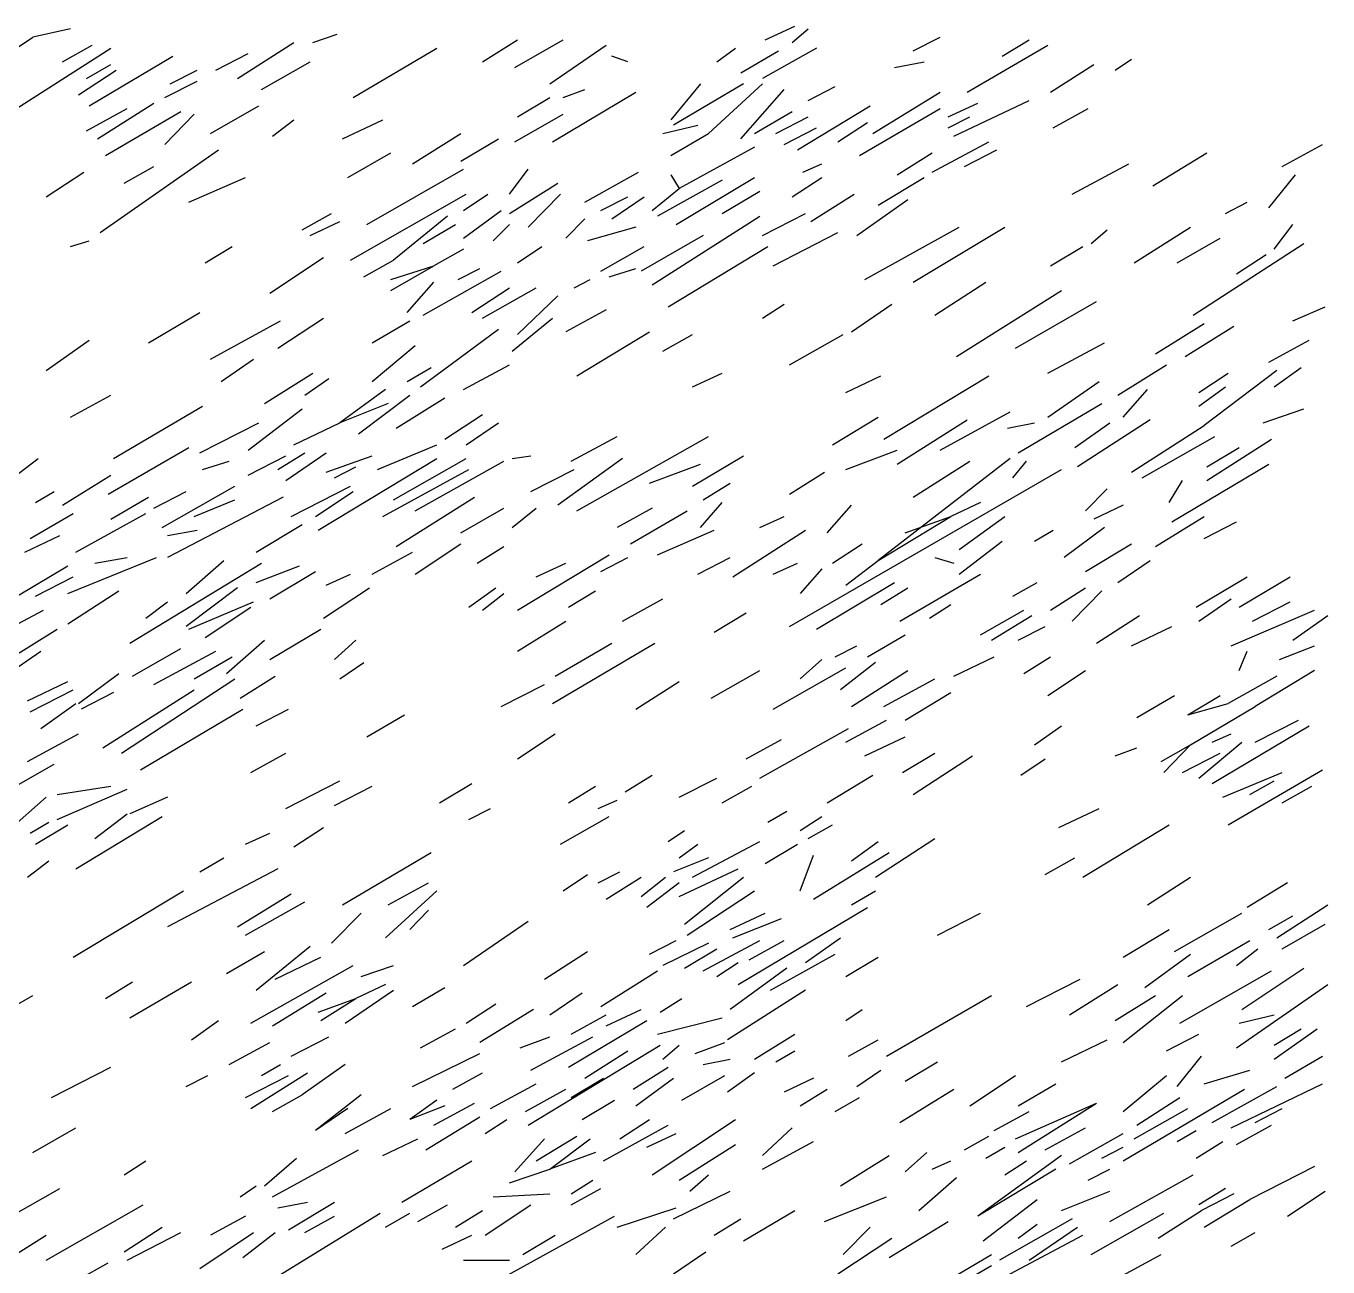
# Model space of a CAD drawing. Header units: inches. Extents: x 694000 to 694176, y 2178000 to 2178188.
# Drawn here: x 694087.9 to 694176.3, y 2178103.2 to 2178187.6 of the extents above; entities that cross this region are included whole.
import ezdxf

# ---------------------------------------------------------------- set-up
doc = ezdxf.new("R2010")
doc.units = ezdxf.units.IN
doc.header["$MEASUREMENT"] = 0

msp = doc.modelspace()

# ---------------------------------------------------------------- linework, layer by layer
for points in [[(694138.11, 2178186.646), (694140.122, 2178187.582)], [(694086.707, 2178185.71), (694088.354, 2178186.833)], [(694090.915, 2178187.395), (694088.354, 2178186.833)], [(694107.378, 2178186.459), (694109.024, 2178187.02)], [(694139.939, 2178186.459), (694141.037, 2178187.395)], [(694148.171, 2178185.897), (694150, 2178186.833)], [(694087.256, 2178181.966), (694093.659, 2178186.084)], [(694090.366, 2178185.148), (694092.378, 2178186.272)], [(694102.256, 2178184.025), (694106.098, 2178186.459)], [(694110.122, 2178182.715), (694115.793, 2178186.084)], [(694118.903, 2178185.148), (694121.281, 2178186.646)], [(694121.098, 2178184.774), (694124.39, 2178186.646)], [(694123.476, 2178183.651), (694127.317, 2178186.272)], [(694134.817, 2178185.148), (694136.098, 2178186.084)], [(694136.464, 2178184.399), (694139.024, 2178185.897)], [(694141.585, 2178186.084), (694137.927, 2178184.025)], [(694151.829, 2178183.089), (694157.317, 2178186.272)], [(694154.207, 2178185.523), (694156.037, 2178186.646)], [(694092.012, 2178184.025), (694093.659, 2178184.961)], [(694092.195, 2178182.153), (694097.866, 2178185.523)], [(694100.793, 2178184.587), (694102.988, 2178185.71)], [(694103.903, 2178183.276), (694107.195, 2178185.148)], [(694128.781, 2178185.148), (694127.683, 2178185.523)], [(694146.89, 2178184.774), (694148.903, 2178185.148)], [(694157.5, 2178183.089), (694160.427, 2178184.961)], [(694161.89, 2178184.587), (694162.988, 2178185.336)], [(694091.464, 2178182.902), (694094.024, 2178184.587)], [(694097.683, 2178183.651), (694099.512, 2178184.587)], [(694097.317, 2178182.715), (694099.512, 2178183.838)], [(694124.39, 2178182.715), (694125.854, 2178183.276)], [(694133.72, 2178183.651), (694131.707, 2178181.217)], [(694136.646, 2178183.651), (694131.89, 2178180.843)], [(694134.268, 2178180.281), (694137.927, 2178183.651)], [(694136.464, 2178179.906), (694139.39, 2178183.276)], [(694141.037, 2178182.527), (694142.866, 2178183.463)], [(694092.744, 2178179.906), (694096.585, 2178182.34)], [(694121.281, 2178181.404), (694123.476, 2178182.715)], [(694123.659, 2178179.719), (694129.329, 2178183.089)], [(694145.427, 2178180.281), (694150, 2178183.089)], [(694150.549, 2178181.404), (694152.561, 2178182.34)], [(694150.915, 2178180.094), (694156.037, 2178182.527)], [(694092.012, 2178180.468), (694094.756, 2178181.966)], [(694093.293, 2178178.783), (694098.415, 2178181.779)], [(694099.329, 2178181.591), (694097.317, 2178179.532)], [(694100.427, 2178180.281), (694103.72, 2178182.153)], [(694121.098, 2178179.719), (694124.39, 2178181.591)], [(694137.378, 2178180.281), (694139.939, 2178181.779)], [(694138.842, 2178180.281), (694141.037, 2178181.404)], [(694140.305, 2178179.158), (694145.244, 2178182.153)], [(694144.512, 2178178.783), (694150, 2178181.966)], [(694150.549, 2178180.655), (694152.012, 2178181.404)], [(694157.683, 2178180.655), (694160.061, 2178181.966)], [(694104.634, 2178180.094), (694106.098, 2178181.217)], [(694109.39, 2178179.906), (694112.134, 2178181.217)], [(694131.159, 2178180.281), (694133.537, 2178180.843)], [(694139.39, 2178179.532), (694141.585, 2178180.655)], [(694143.049, 2178179.719), (694145.061, 2178181.03)], [(694114.146, 2178178.222), (694117.439, 2178180.281)], [(694117.439, 2178178.409), (694120, 2178179.906)], [(694131.707, 2178178.783), (694134.268, 2178180.281)], [(694149.451, 2178177.66), (694153.293, 2178179.719)], [(694092.927, 2178173.541), (694100.976, 2178179.158)], [(694109.756, 2178177.286), (694112.683, 2178178.97)], [(694137.378, 2178179.345), (694132.256, 2178176.537)], [(694147.073, 2178177.473), (694149.451, 2178178.97)], [(694151.646, 2178178.034), (694153.842, 2178179.158)], [(694164.451, 2178176.724), (694168.11, 2178178.97)], [(694173.232, 2178178.034), (694175.976, 2178179.532)], [(694094.573, 2178176.911), (694096.585, 2178178.034)], [(694111.037, 2178174.103), (694117.622, 2178177.847)], [(694120.732, 2178176.162), (694122.012, 2178177.847)], [(694140.671, 2178177.66), (694141.951, 2178178.222)], [(694158.964, 2178176.162), (694162.805, 2178178.222)], [(694089.268, 2178175.975), (694091.829, 2178177.66)], [(694098.964, 2178175.601), (694102.805, 2178177.286)], [(694125.854, 2178175.601), (694129.512, 2178177.66)], [(694135.183, 2178177.098), (694130.793, 2178174.665)], [(694131.707, 2178177.473), (694132.256, 2178176.537)], [(694132.073, 2178174.103), (694137.378, 2178177.286)], [(694139.939, 2178175.975), (694141.951, 2178177.286)], [(694145.793, 2178175.414), (694148.903, 2178177.286)], [(694172.317, 2178175.226), (694174.146, 2178177.473)], [(694109.939, 2178171.669), (694117.805, 2178176.162)], [(694117.622, 2178175.039), (694119.268, 2178176.162)], [(694120.732, 2178174.852), (694124.024, 2178176.911)], [(694122.012, 2178173.916), (694124.207, 2178176.162)], [(694130.427, 2178175.039), (694132.256, 2178176.537)], [(694135.183, 2178174.852), (694137.744, 2178176.35)], [(694141.22, 2178174.29), (694144.146, 2178176.162)], [(694126.951, 2178175.039), (694128.781, 2178175.975)], [(694127.683, 2178174.477), (694129.878, 2178175.975)], [(694144.329, 2178173.354), (694147.805, 2178175.788)], [(694169.39, 2178174.852), (694170.854, 2178175.601)], [(694106.646, 2178173.729), (694108.659, 2178174.852)], [(694107.195, 2178173.354), (694109.207, 2178174.29)], [(694116.524, 2178174.665), (694112.866, 2178171.669)], [(694117.622, 2178173.167), (694120.183, 2178175.039)], [(694125.854, 2178174.477), (694124.573, 2178173.167)], [(694130.427, 2178169.984), (694137.744, 2178174.665)], [(694137.927, 2178173.354), (694140.854, 2178174.852)], [(694114.878, 2178172.793), (694117.073, 2178174.103)], [(694120.732, 2178174.103), (694119.634, 2178172.98)], [(694129.329, 2178173.916), (694126.037, 2178172.98)], [(694138.659, 2178171.295), (694143.049, 2178173.541)], [(694144.878, 2178170.359), (694151.281, 2178173.916)], [(694148.171, 2178170.172), (694154.39, 2178173.916)], [(694160.244, 2178172.793), (694161.342, 2178173.729)], [(694163.171, 2178171.482), (694167.012, 2178173.916)], [(694172.683, 2178172.418), (694173.964, 2178174.103)], [(694090.915, 2178172.605), (694092.195, 2178172.98)], [(694100.061, 2178171.482), (694101.89, 2178172.605)], [(694121.281, 2178171.482), (694122.927, 2178172.605)], [(694126.951, 2178170.921), (694129.878, 2178172.605)], [(694133.903, 2178173.354), (694129.695, 2178170.921)], [(694131.524, 2178168.487), (694138.293, 2178172.605)], [(694157.5, 2178171.295), (694159.695, 2178172.605)], [(694166.098, 2178171.482), (694169.024, 2178173.167)], [(694167.195, 2178167.925), (694174.695, 2178172.793)], [(694104.451, 2178169.423), (694108.11, 2178171.857)], [(694110.854, 2178170.546), (694112.866, 2178171.669)], [(694117.622, 2178172.418), (694115.61, 2178171.295)], [(694170.122, 2178170.733), (694172.134, 2178172.044)], [(694112.683, 2178169.61), (694115.61, 2178171.295)], [(694112.683, 2178170.359), (694115.61, 2178171.295)], [(694114.878, 2178167.925), (694120.183, 2178170.921)], [(694117.256, 2178170.359), (694118.72, 2178171.108)], [(694127.5, 2178170.546), (694129.329, 2178171.108)], [(694113.781, 2178168.112), (694115.61, 2178170.172)], [(694125.122, 2178169.797), (694126.22, 2178170.359)], [(694149.634, 2178167.925), (694153.11, 2178170.172)], [(694118.171, 2178168.112), (694120.732, 2178169.797)], [(694118.903, 2178167.738), (694122.561, 2178169.797)], [(694121.281, 2178166.615), (694124.024, 2178169.236)], [(694151.098, 2178165.117), (694158.232, 2178169.61)], [(694096.22, 2178166.053), (694099.695, 2178168.112)], [(694127.317, 2178168.3), (694124.573, 2178166.802)], [(694137.927, 2178167.738), (694139.39, 2178168.674)], [(694143.964, 2178166.802), (694146.707, 2178168.674)], [(694155.122, 2178165.679), (694160.61, 2178168.861)], [(694173.964, 2178167.551), (694176.159, 2178168.487)], [(694100.427, 2178164.93), (694105.183, 2178167.551)], [(694105, 2178165.679), (694108.11, 2178167.738)], [(694111.403, 2178166.053), (694113.964, 2178167.551)], [(694120.915, 2178165.492), (694123.659, 2178167.738)], [(694164.634, 2178165.304), (694167.927, 2178167.364)], [(694114.695, 2178163.058), (694120, 2178166.989)], [(694125.305, 2178163.807), (694130.244, 2178166.802)], [(694131.159, 2178165.492), (694133.171, 2178166.615)], [(694139.756, 2178164.555), (694143.415, 2178166.615)], [(694166.646, 2178165.117), (694169.939, 2178167.176)], [(694089.268, 2178164.181), (694092.195, 2178166.24)], [(694111.403, 2178163.432), (694114.329, 2178165.866)], [(694157.317, 2178163.994), (694161.159, 2178166.053)], [(694172.317, 2178164.743), (694175.061, 2178166.24)], [(694101.159, 2178163.432), (694103.354, 2178164.93)], [(694117.622, 2178162.871), (694120.732, 2178164.555)], [(694162.073, 2178162.496), (694165.366, 2178164.555)], [(694104.085, 2178161.935), (694107.378, 2178163.994)], [(694113.781, 2178163.432), (694115.427, 2178164.368)], [(694133.171, 2178163.058), (694135.183, 2178163.994)], [(694143.598, 2178162.683), (694145.976, 2178163.807)], [(694146.159, 2178159.501), (694153.293, 2178163.807)], [(694167.561, 2178162.683), (694169.573, 2178163.994)], [(694172.866, 2178164.181), (694167.927, 2178160.437)], [(694172.683, 2178163.058), (694174.512, 2178164.368)], [(694106.829, 2178162.496), (694108.476, 2178163.619)], [(694112.317, 2178162.871), (694109.207, 2178160.624)], [(694157.317, 2178160.999), (694160.793, 2178163.432)], [(694162.439, 2178160.999), (694164.085, 2178162.871)], [(694167.561, 2178161.747), (694169.39, 2178163.058)], [(694090.915, 2178160.999), (694093.659, 2178162.496)], [(694112.5, 2178161.935), (694109.207, 2178160.624)], [(694110.488, 2178159.875), (694113.964, 2178162.496)], [(694113.049, 2178160.25), (694116.342, 2178162.309)], [(694155.305, 2178158.565), (694160.976, 2178161.935)], [(694093.842, 2178158.19), (694099.878, 2178161.747)], [(694102.988, 2178158.752), (694106.646, 2178161.56)], [(694116.342, 2178159.501), (694118.903, 2178161.186)], [(694150, 2178158.752), (694154.756, 2178161.373)], [(694171.951, 2178160.624), (694174.695, 2178161.56)], [(694099.695, 2178158.565), (694103.72, 2178160.624)], [(694106.098, 2178159.126), (694109.207, 2178160.624)], [(694117.805, 2178159.126), (694120, 2178160.624)], [(694142.683, 2178159.126), (694145.793, 2178160.999)], [(694147.073, 2178157.816), (694151.829, 2178160.811)], [(694154.573, 2178160.25), (694156.403, 2178160.624)], [(694159.146, 2178158.939), (694161.524, 2178160.624)], [(694164.268, 2178160.811), (694159.329, 2178157.629)], [(694162.988, 2178157.254), (694167.927, 2178160.437)], [(694124.939, 2178158.003), (694128.049, 2178159.688)], [(694125.305, 2178154.633), (694134.268, 2178159.688)], [(694163.72, 2178156.88), (694168.659, 2178159.688)], [(694168.11, 2178156.693), (694172.5, 2178159.501)], [(694093.476, 2178155.757), (694098.964, 2178158.939)], [(694102.988, 2178157.067), (694105.549, 2178158.378)], [(694105, 2178157.442), (694106.829, 2178158.565)], [(694105.549, 2178156.693), (694108.293, 2178158.565)], [(694108.293, 2178157.254), (694111.403, 2178158.378)], [(694111.768, 2178157.442), (694115.793, 2178159.126)], [(694120.915, 2178158.19), (694122.195, 2178158.378)], [(694133.171, 2178156.318), (694136.646, 2178158.378)], [(694143.598, 2178157.442), (694147.073, 2178158.752)], [(694168.11, 2178157.629), (694170.305, 2178158.939)], [(694086.524, 2178156.506), (694088.72, 2178158.19)], [(694099.878, 2178157.442), (694101.707, 2178158.003)], [(694107.744, 2178153.323), (694115.793, 2178158.19)], [(694108.842, 2178156.88), (694110.305, 2178157.629)], [(694112.866, 2178155.382), (694117.805, 2178158.19)], [(694114.329, 2178154.633), (694120.366, 2178158.003)], [(694128.415, 2178158.19), (694124.024, 2178155.008)], [(694130.244, 2178156.506), (694133.72, 2178157.816)], [(694154.756, 2178158.19), (694145.793, 2178151.264)], [(694148.171, 2178155.57), (694152.012, 2178158.003)], [(694154.939, 2178156.88), (694155.854, 2178158.003)], [(694165.732, 2178153.885), (694172.317, 2178157.816)], [(694090.366, 2178155.008), (694093.659, 2178157.067)], [(694112.134, 2178154.259), (694117.988, 2178157.442)], [(694122.195, 2178155.944), (694125.122, 2178157.442)], [(694139.756, 2178146.771), (694158.232, 2178157.442)], [(694139.756, 2178155.757), (694142.134, 2178157.254)], [(694165.549, 2178155.195), (694166.464, 2178156.693)], [(694088.537, 2178155.195), (694089.817, 2178155.944)], [(694096.585, 2178154.821), (694098.781, 2178155.944)], [(694097.134, 2178153.51), (694102.073, 2178156.318)], [(694105.915, 2178154.259), (694109.939, 2178156.318)], [(694107.561, 2178154.259), (694110.122, 2178155.944)], [(694133.903, 2178155.382), (694135.732, 2178156.506)], [(694161.342, 2178156.131), (694159.878, 2178154.633)], [(694093.659, 2178154.072), (694096.22, 2178155.57)], [(694105.366, 2178155.57), (694097.5, 2178151.451)], [(694099.329, 2178154.259), (694102.073, 2178155.382)], [(694113.049, 2178152.2), (694118.354, 2178155.57)], [(694133.72, 2178153.51), (694135.183, 2178155.195)], [(694142.317, 2178153.136), (694143.964, 2178155.008)], [(694152.744, 2178155.195), (694150.732, 2178154.259)], [(694162.439, 2178155.008), (694160.427, 2178154.072)], [(694088.171, 2178152.761), (694091.098, 2178154.446)], [(694091.281, 2178151.825), (694096.037, 2178154.446)], [(694117.439, 2178153.136), (694120.366, 2178154.821)], [(694120.915, 2178153.51), (694122.561, 2178154.821)], [(694130.427, 2178154.821), (694128.049, 2178153.51)], [(694128.964, 2178152.387), (694132.805, 2178154.633)], [(694137.744, 2178153.51), (694139.39, 2178154.259)], [(694145.793, 2178151.264), (694150.732, 2178154.259)], [(694147.622, 2178153.136), (694150.732, 2178154.259)], [(694151.281, 2178152.013), (694154.39, 2178154.259)], [(694164.634, 2178152.2), (694167.927, 2178154.259)], [(694097.5, 2178152.949), (694099.512, 2178153.323)], [(694103.537, 2178151.825), (694106.646, 2178153.697)], [(694130.793, 2178151.638), (694134.634, 2178153.323)], [(694135.915, 2178150.141), (694140.854, 2178153.323)], [(694156.403, 2178152.574), (694157.683, 2178153.323)], [(694161.159, 2178153.51), (694158.415, 2178151.451)], [(694167.927, 2178152.761), (694170.122, 2178153.885)], [(694087.805, 2178151.825), (694090.183, 2178152.949)], [(694114.329, 2178150.328), (694117.439, 2178152.387)], [(694118.537, 2178151.077), (694120.366, 2178152.2)], [(694142.683, 2178151.077), (694144.695, 2178152.387)], [(694151.281, 2178150.328), (694154.207, 2178152.574)], [(694159.878, 2178150.515), (694162.988, 2178152.387)], [(694090.732, 2178149.017), (694096.768, 2178151.451)], [(694092.561, 2178151.077), (694094.756, 2178151.451)], [(694111.403, 2178150.328), (694114.146, 2178151.825)], [(694121.281, 2178147.894), (694127.5, 2178151.638)], [(694126.951, 2178150.515), (694128.781, 2178151.451)], [(694133.537, 2178150.328), (694135.732, 2178151.451)], [(694149.634, 2178151.451), (694150.915, 2178151.077)], [(694085.061, 2178147.52), (694090.732, 2178150.889)], [(694094.939, 2178145.648), (694103.903, 2178151.077)], [(694098.781, 2178149.017), (694101.342, 2178151.264)], [(694103.537, 2178149.766), (694106.464, 2178150.889)], [(694104.451, 2178148.643), (694107.561, 2178150.515)], [(694122.561, 2178150.141), (694124.573, 2178151.077)], [(694138.659, 2178150.328), (694140.305, 2178151.077)], [(694141.951, 2178150.702), (694140.488, 2178149.017)], [(694143.598, 2178149.579), (694145.793, 2178151.264)], [(694162.073, 2178149.766), (694164.268, 2178151.264)], [(694088.537, 2178148.83), (694091.098, 2178150.141)], [(694108.293, 2178149.579), (694109.939, 2178150.328)], [(694141.585, 2178146.584), (694146.89, 2178149.766)], [(694147.256, 2178147.145), (694152.744, 2178150.328)], [(694154.939, 2178148.83), (694156.585, 2178149.766)], [(694167.378, 2178148.081), (694170.854, 2178150.141)], [(694170.305, 2178148.081), (694173.781, 2178150.141)], [(694090.732, 2178146.958), (694094.207, 2178149.204)], [(694102.256, 2178149.392), (694098.781, 2178146.771)], [(694108.11, 2178147.332), (694111.22, 2178149.392)], [(694117.988, 2178148.081), (694119.817, 2178149.392)], [(694118.903, 2178147.894), (694120.366, 2178149.017)], [(694124.756, 2178148.081), (694126.585, 2178149.204)], [(694128.415, 2178147.145), (694131.159, 2178148.643)], [(694145.976, 2178148.268), (694147.805, 2178149.392)], [(694157.5, 2178147.894), (694159.878, 2178149.392)], [(694158.964, 2178147.145), (694160.976, 2178149.204)], [(694167.561, 2178147.145), (694169.756, 2178148.643)], [(694085.244, 2178145.835), (694089.085, 2178147.894)], [(694096.037, 2178147.332), (694097.5, 2178148.456)], [(694098.964, 2178146.584), (694103.354, 2178148.456)], [(694100.061, 2178146.022), (694103.171, 2178148.081)], [(694149.268, 2178147.332), (694150.732, 2178148.268)], [(694152.744, 2178146.209), (694155.671, 2178147.894)], [(694169.756, 2178145.46), (694175.427, 2178147.894)], [(694171.22, 2178147.145), (694173.781, 2178148.456)], [(694121.281, 2178145.086), (694124.573, 2178147.145)], [(694134.634, 2178146.396), (694136.829, 2178147.707)], [(694153.476, 2178145.835), (694156.22, 2178147.52)], [(694160.61, 2178145.648), (694163.537, 2178147.52)], [(694173.964, 2178145.835), (694176.342, 2178147.52)], [(694086.707, 2178144.524), (694090, 2178146.584)], [(694104.451, 2178144.524), (694107.927, 2178146.584)], [(694145.061, 2178144.711), (694147.622, 2178146.209)], [(694155.305, 2178145.835), (694157.134, 2178146.771)], [(694162.988, 2178145.46), (694165.732, 2178146.771)], [(694095.122, 2178143.401), (694098.415, 2178145.273)], [(694101.524, 2178143.588), (694104.085, 2178145.835)], [(694108.842, 2178144.524), (694110.305, 2178145.835)], [(694123.659, 2178141.529), (694130.61, 2178145.648)], [(694123.842, 2178143.401), (694127.683, 2178145.648)], [(694142.866, 2178144.711), (694144.329, 2178145.46)], [(694173.049, 2178144.524), (694175.427, 2178145.46)], [(694086.707, 2178143.588), (694088.903, 2178145.086)], [(694096.585, 2178142.839), (694100.793, 2178145.086)], [(694099.329, 2178143.214), (694101.89, 2178144.711)], [(694109.207, 2178143.214), (694110.854, 2178144.337)], [(694140.488, 2178143.214), (694141.951, 2178144.524)], [(694145.61, 2178144.337), (694143.232, 2178142.465)], [(694150.915, 2178143.401), (694153.659, 2178144.711)], [(694155.671, 2178143.588), (694157.5, 2178144.711)], [(694170.305, 2178143.775), (694170.854, 2178145.086)], [(694091.464, 2178141.529), (694094.207, 2178143.588)], [(694102.439, 2178141.903), (694104.817, 2178143.401)], [(694134.451, 2178141.903), (694137.744, 2178143.775)], [(694138.659, 2178141.155), (694143.598, 2178143.963)], [(694143.964, 2178141.342), (694147.805, 2178143.775)], [(694157.317, 2178142.091), (694159.878, 2178143.775)], [(694172.866, 2178143.401), (694169.573, 2178141.529)], [(694175.427, 2178143.775), (694171.403, 2178141.342)], [(694087.988, 2178141.716), (694090.732, 2178143.027)], [(694088.171, 2178140.967), (694091.098, 2178142.465)], [(694093.11, 2178138.534), (694099.329, 2178142.465)], [(694094.39, 2178138.159), (694102.073, 2178143.214)], [(694120.183, 2178141.342), (694123.11, 2178142.839)], [(694129.329, 2178141.155), (694132.256, 2178143.027)], [(694146.159, 2178141.342), (694149.634, 2178143.214)], [(694093.842, 2178142.278), (694091.646, 2178141.155)], [(694147.622, 2178140.406), (694150.732, 2178142.278)], [(694163.354, 2178140.593), (694165.915, 2178142.091)], [(694166.829, 2178140.78), (694169.024, 2178142.091)], [(694088.903, 2178139.844), (694091.281, 2178141.529)], [(694095.671, 2178137.036), (694102.622, 2178141.155)], [(694103.537, 2178140.031), (694105.732, 2178141.155)], [(694111.037, 2178139.282), (694113.598, 2178140.78)], [(694166.829, 2178140.78), (694169.573, 2178141.529)], [(694167.012, 2178138.721), (694171.403, 2178141.342)], [(694137.744, 2178136.474), (694143.781, 2178139.844)], [(694143.598, 2178138.908), (694146.342, 2178140.406)], [(694156.403, 2178138.721), (694158.232, 2178140.031)], [(694168.476, 2178136.1), (694175.061, 2178140.031)], [(694171.403, 2178138.908), (694174.329, 2178140.406)], [(694087.988, 2178137.598), (694091.464, 2178139.47)], [(694121.281, 2178137.785), (694123.842, 2178139.47)], [(694136.829, 2178137.785), (694139.207, 2178139.095)], [(694144.878, 2178137.972), (694147.622, 2178139.282)], [(694167.561, 2178136.474), (694170.488, 2178138.908)], [(694168.476, 2178138.908), (694169.756, 2178139.47)], [(694103.171, 2178136.849), (694105.549, 2178138.159)], [(694147.439, 2178136.849), (694149.634, 2178138.159)], [(694161.89, 2178137.972), (694163.354, 2178138.534)], [(694165, 2178137.598), (694167.012, 2178138.721)], [(694165.183, 2178136.849), (694167.012, 2178138.721)], [(694166.464, 2178136.849), (694169.024, 2178138.159)], [(694084.512, 2178134.415), (694089.817, 2178137.41)], [(694148.171, 2178135.351), (694152.195, 2178137.972)], [(694155.488, 2178136.662), (694157.134, 2178137.785)], [(694105.549, 2178134.415), (694109.207, 2178136.287)], [(694128.598, 2178135.538), (694130.427, 2178136.662)], [(694132.256, 2178135.164), (694134.817, 2178136.474)], [(694142.317, 2178134.789), (694145.427, 2178136.662)], [(694169.207, 2178135.164), (694173.232, 2178136.849)], [(694169.573, 2178133.292), (694175.976, 2178137.036)], [(694171.037, 2178135.351), (694172.683, 2178136.287)], [(694090, 2178135.351), (694093.659, 2178135.913)], [(694090, 2178133.666), (694094.756, 2178135.726)], [(694108.842, 2178134.602), (694111.403, 2178135.913)], [(694115.976, 2178134.789), (694118.171, 2178136.1)], [(694124.756, 2178134.789), (694126.585, 2178135.913)], [(694135.183, 2178134.789), (694137.195, 2178135.913)], [(694173.232, 2178134.789), (694175.244, 2178135.913)], [(694086.707, 2178132.917), (694089.268, 2178135.164)], [(694097.5, 2178135.164), (694094.939, 2178134.041)], [(694126.768, 2178134.415), (694128.049, 2178134.977)], [(694091.281, 2178130.297), (694097.134, 2178133.853)], [(694092.561, 2178132.356), (694094.756, 2178134.041)], [(694117.988, 2178133.666), (694119.451, 2178134.415)], [(694124.207, 2178131.981), (694127.5, 2178133.853)], [(694138.293, 2178133.479), (694139.573, 2178134.228)], [(694140.488, 2178132.917), (694141.951, 2178133.853)], [(694158.049, 2178133.105), (694160.793, 2178134.415)], [(694088.171, 2178132.73), (694089.451, 2178133.479)], [(694088.537, 2178131.981), (694090.732, 2178133.292)], [(694102.805, 2178131.981), (694104.451, 2178132.73)], [(694106.098, 2178131.794), (694108.11, 2178133.105)], [(694131.524, 2178132.169), (694132.622, 2178132.917)], [(694141.037, 2178132.356), (694142.683, 2178133.292)], [(694159.695, 2178129.735), (694165.549, 2178133.292)], [(694132.256, 2178131.045), (694133.537, 2178131.981)], [(694133.171, 2178129.735), (694137.744, 2178132.169)], [(694138.11, 2178130.671), (694140.305, 2178131.981)], [(694143.964, 2178130.858), (694145.793, 2178132.169)], [(694145.61, 2178129.735), (694149.634, 2178132.356)], [(694099.695, 2178130.109), (694101.342, 2178131.045)], [(694109.39, 2178127.863), (694115.427, 2178131.42)], [(694134.268, 2178131.045), (694131.89, 2178130.109)], [(694140.488, 2178128.799), (694141.403, 2178131.233)], [(694141.403, 2178128.237), (694146.524, 2178131.42)], [(694157.134, 2178129.922), (694159.146, 2178131.045)], [(694087.988, 2178129.735), (694089.451, 2178130.858)], [(694105, 2178130.297), (694097.5, 2178126.365)], [(694126.768, 2178129.36), (694128.232, 2178130.109)], [(694132.256, 2178128.424), (694136.281, 2178130.297)], [(694112.5, 2178127.863), (694115.244, 2178129.36)], [(694124.39, 2178128.799), (694126.037, 2178129.922)], [(694127.317, 2178128.237), (694129.695, 2178129.735)], [(694129.695, 2178128.424), (694131.342, 2178129.735)], [(694132.256, 2178129.36), (694130.061, 2178127.676)], [(694132.622, 2178126.552), (694136.646, 2178129.735)], [(694164.085, 2178127.863), (694167.012, 2178129.735)], [(694173.598, 2178129.36), (694170.854, 2178127.676)], [(694091.098, 2178124.306), (694098.598, 2178128.799)], [(694102.256, 2178126.365), (694105.915, 2178128.612)], [(694115.793, 2178128.799), (694112.317, 2178125.616)], [(694132.805, 2178125.804), (694137.378, 2178128.799)], [(694143.964, 2178127.863), (694145.61, 2178128.799)], [(694102.805, 2178125.804), (694106.829, 2178128.05)], [(694113.964, 2178126.178), (694115.244, 2178127.488)], [(694136.281, 2178122.434), (694145.061, 2178127.676)], [(694172.866, 2178125.616), (694176.342, 2178127.863)], [(694108.659, 2178125.242), (694110.671, 2178127.301)], [(694117.622, 2178123.744), (694122.012, 2178126.74)], [(694135.732, 2178126.178), (694138.11, 2178127.301)], [(694135.915, 2178125.616), (694139.207, 2178126.927)], [(694149.817, 2178125.804), (694152.744, 2178127.301)], [(694165.915, 2178124.68), (694170.488, 2178127.301)], [(694172.317, 2178126.178), (694173.964, 2178127.114)], [(694173.232, 2178124.867), (694176.159, 2178126.552)], [(694162.439, 2178124.306), (694165.549, 2178126.178)], [(694103.537, 2178122.059), (694107.195, 2178125.055)], [(694130.244, 2178124.493), (694132.073, 2178125.429)], [(694134.268, 2178125.242), (694131.159, 2178123.744)], [(694132.622, 2178123.557), (694134.817, 2178124.867)], [(694133.903, 2178123.37), (694137.744, 2178125.429)], [(694137.012, 2178124.119), (694139.39, 2178125.429)], [(694140.854, 2178123.931), (694143.232, 2178125.616)], [(694166.829, 2178122.995), (694171.037, 2178125.429)], [(694170.122, 2178123.744), (694171.585, 2178124.867)], [(694101.524, 2178123.183), (694104.085, 2178124.68)], [(694104.817, 2178122.808), (694107.927, 2178124.306)], [(694123.11, 2178122.808), (694126.037, 2178124.68)], [(694134.817, 2178122.995), (694136.281, 2178123.931)], [(694138.476, 2178122.059), (694142.866, 2178124.493)], [(694143.598, 2178122.995), (694145.793, 2178124.306)], [(694163.903, 2178122.247), (694167.012, 2178124.493)], [(694103.171, 2178119.813), (694110.122, 2178123.744)], [(694110.671, 2178122.995), (694112.866, 2178123.744)], [(694126.951, 2178120.936), (694130.793, 2178123.37)], [(694139.573, 2178123.557), (694135.732, 2178120.749)], [(694166.281, 2178119.813), (694172.5, 2178123.37)], [(694170.488, 2178120.749), (694174.695, 2178123.557)], [(694093.293, 2178121.498), (694095.122, 2178122.621)], [(694094.939, 2178120.187), (694099.146, 2178122.621)], [(694112.317, 2178122.434), (694110.305, 2178121.498)], [(694114.146, 2178120.936), (694116.342, 2178122.247)], [(694155.854, 2178120.936), (694159.512, 2178122.808)], [(694158.781, 2178120.375), (694162.073, 2178122.434)], [(694170.122, 2178118.128), (694176.342, 2178122.434)], [(694083.781, 2178119.064), (694088.354, 2178121.685)], [(694104.634, 2178119.626), (694108.293, 2178121.872)], [(694107.744, 2178120.562), (694110.305, 2178121.498)], [(694107.927, 2178120), (694110.305, 2178121.498)], [(694109.573, 2178119.813), (694112.866, 2178122.059)], [(694123.476, 2178120.375), (694125.671, 2178121.872)], [(694130.976, 2178120.562), (694132.439, 2178121.498)], [(694140.854, 2178122.059), (694135.549, 2178118.69)], [(694146.342, 2178117.566), (694153.476, 2178121.685)], [(694161.89, 2178120), (694164.634, 2178121.685)], [(694162.439, 2178118.502), (694166.464, 2178121.685)], [(694117.805, 2178119.813), (694119.817, 2178121.123)], [(694122.378, 2178120.749), (694118.72, 2178118.502)], [(694124.939, 2178119.064), (694127.317, 2178120.375)], [(694127.317, 2178119.626), (694129.695, 2178120.749)], [(694143.598, 2178120), (694144.695, 2178120.749)], [(694170.305, 2178119.813), (694172.683, 2178120.375)], [(694099.146, 2178118.69), (694100.976, 2178120)], [(694124.756, 2178116.818), (694130.061, 2178120)], [(694130.793, 2178119.064), (694135.183, 2178120.187)], [(694105.915, 2178117.566), (694108.476, 2178118.877)], [(694114.695, 2178118.128), (694117.073, 2178119.438)], [(694121.464, 2178118.128), (694123.476, 2178118.877)], [(694122.195, 2178116.63), (694126.403, 2178118.877)], [(694137.378, 2178117.379), (694140.122, 2178119.064)], [(694143.781, 2178117.566), (694145.793, 2178118.69)], [(694158.232, 2178117.192), (694161.342, 2178118.69)], [(694165.366, 2178117.941), (694167.561, 2178119.064)], [(694172.683, 2178117.379), (694175.61, 2178119.438)], [(694172.683, 2178118.315), (694174.512, 2178119.438)], [(694101.707, 2178117.005), (694104.451, 2178118.502)], [(694114.146, 2178115.507), (694118.72, 2178117.754)], [(694122.012, 2178112.886), (694130.976, 2178118.315)], [(694125.854, 2178116.069), (694128.781, 2178117.941)], [(694131.159, 2178117.379), (694132.256, 2178118.315)], [(694133.354, 2178117.754), (694135.366, 2178118.502)], [(694138.842, 2178117.192), (694140.122, 2178117.941)], [(694089.634, 2178114.758), (694093.659, 2178116.818)], [(694103.903, 2178116.256), (694105.183, 2178117.005)], [(694109.573, 2178117.005), (694106.646, 2178114.945)], [(694129.146, 2178115.32), (694131.524, 2178116.818)], [(694133.903, 2178117.005), (694135.732, 2178117.379)], [(694147.622, 2178115.882), (694149.817, 2178117.192)], [(694166.098, 2178115.507), (694167.744, 2178117.566)], [(694173.415, 2178116.069), (694175.976, 2178117.566)], [(694098.781, 2178115.507), (694100.244, 2178116.256)], [(694102.805, 2178114.758), (694105.732, 2178116.256)], [(694103.171, 2178114.009), (694107.012, 2178116.443)], [(694116.89, 2178115.32), (694118.903, 2178116.443)], [(694124.939, 2178114.758), (694127.134, 2178116.069)], [(694129.329, 2178114.197), (694131.89, 2178116.069)], [(694132.439, 2178114.571), (694135.366, 2178116.256)], [(694137.378, 2178116.443), (694135.549, 2178115.133)], [(694141.403, 2178116.069), (694139.39, 2178115.133)], [(694144.329, 2178115.507), (694145.976, 2178116.63)], [(694152.012, 2178114.197), (694155.122, 2178116.256)], [(694162.439, 2178113.822), (694165.366, 2178116.256)], [(694167.927, 2178115.694), (694171.037, 2178116.63)], [(694119.451, 2178114.009), (694122.561, 2178115.694)], [(694121.829, 2178113.822), (694124.573, 2178115.32)], [(694140.488, 2178114.197), (694142.317, 2178115.32)], [(694147.256, 2178113.073), (694150.915, 2178115.32)], [(694155.305, 2178114.197), (694157.866, 2178115.694)], [(694162.439, 2178110.453), (694170.671, 2178115.32)], [(694168.476, 2178113.073), (694172.866, 2178115.507)], [(694169.756, 2178112.699), (694175.976, 2178115.694)], [(694104.634, 2178113.822), (694106.646, 2178114.945)], [(694110.671, 2178114.945), (694107.561, 2178112.512)], [(694115.793, 2178114.571), (694113.964, 2178113.261)], [(694116.342, 2178114.197), (694113.964, 2178113.261)], [(694115.61, 2178112.886), (694118.354, 2178114.384)], [(694125.671, 2178113.261), (694127.866, 2178114.571)], [(694142.866, 2178113.822), (694144.512, 2178114.758)], [(694155.122, 2178111.95), (694160.61, 2178114.384)], [(694155.305, 2178111.014), (694160.61, 2178114.384)], [(694163.354, 2178112.886), (694166.281, 2178114.758)], [(694109.756, 2178114.009), (694107.561, 2178112.512)], [(694109.573, 2178112.325), (694112.683, 2178114.009)], [(694115.061, 2178111.201), (694118.72, 2178113.448)], [(694119.085, 2178112.325), (694120.549, 2178113.261)], [(694128.232, 2178111.95), (694130.244, 2178113.261)], [(694130.427, 2178109.516), (694136.098, 2178113.261)], [(694153.659, 2178112.512), (694156.037, 2178113.822)], [(694163.171, 2178111.95), (694166.829, 2178114.009)], [(694171.403, 2178113.073), (694173.232, 2178114.009)], [(694088.354, 2178111.014), (694091.281, 2178112.699)], [(694127.134, 2178110.453), (694131.524, 2178112.886)], [(694137.927, 2178110.827), (694139.939, 2178112.699)], [(694157.134, 2178111.201), (694159.878, 2178112.699)], [(694166.098, 2178111.763), (694167.378, 2178112.512)], [(694170.122, 2178111.576), (694172.5, 2178112.886)], [(694112.134, 2178110.827), (694114.512, 2178111.95)], [(694121.098, 2178109.704), (694123.11, 2178111.95)], [(694122.561, 2178110.453), (694125.305, 2178112.137)], [(694123.476, 2178109.891), (694126.22, 2178111.95)], [(694130.061, 2178111.389), (694132.073, 2178112.325)], [(694132.256, 2178109.142), (694136.098, 2178111.576)], [(694137.927, 2178109.891), (694141.403, 2178111.763)], [(694151.646, 2178111.201), (694153.293, 2178112.137)], [(694158.781, 2178110.265), (694162.439, 2178112.325)], [(694167.378, 2178110.64), (694169.207, 2178111.763)], [(694104.085, 2178108.768), (694106.281, 2178110.64)], [(694104.634, 2178108.019), (694110.488, 2178111.201)], [(694126.585, 2178111.014), (694123.476, 2178109.891)], [(694143.232, 2178108.768), (694146.524, 2178110.827)], [(694147.622, 2178109.704), (694149.085, 2178111.014)], [(694158.232, 2178110.827), (694152.561, 2178106.708)], [(694153.11, 2178110.64), (694154.39, 2178111.389)], [(694160.976, 2178110.64), (694162.439, 2178111.389)], [(694094.573, 2178109.516), (694096.037, 2178110.453)], [(694113.415, 2178107.644), (694118.171, 2178110.453)], [(694120.732, 2178108.955), (694123.476, 2178109.891)], [(694149.451, 2178109.891), (694150.732, 2178110.453)], [(694157.866, 2178109.891), (694152.561, 2178106.708)], [(694154.39, 2178109.516), (694155.854, 2178110.453)], [(694160.061, 2178109.142), (694161.524, 2178109.891)], [(694175.427, 2178110.078), (694171.037, 2178107.832)], [(694124.939, 2178108.206), (694126.403, 2178109.142)], [(694132.988, 2178108.393), (694134.268, 2178109.516)], [(694148.537, 2178107.083), (694151.098, 2178109.329)], [(694161.524, 2178106.334), (694167.195, 2178109.516)], [(694086.89, 2178106.708), (694090.183, 2178108.58)], [(694102.439, 2178108.019), (694103.537, 2178108.768)], [(694119.634, 2178108.019), (694123.476, 2178108.206)], [(694124.939, 2178107.457), (694126.951, 2178108.58)], [(694131.89, 2178106.521), (694135.732, 2178108.393)], [(694142.134, 2178106.334), (694146.342, 2178108.019)], [(694158.232, 2178107.083), (694161.524, 2178108.393)], [(694169.39, 2178108.58), (694167.561, 2178107.457)], [(694169.939, 2178108.206), (694167.744, 2178107.083)], [(694173.598, 2178106.708), (694176.159, 2178108.393)], [(694089.268, 2178103.713), (694095.854, 2178107.457)], [(694105, 2178107.27), (694107.012, 2178107.644)], [(694105.732, 2178105.772), (694108.842, 2178107.644)], [(694114.512, 2178106.334), (694116.524, 2178107.457)], [(694117.073, 2178105.96), (694118.903, 2178107.083)], [(694119.085, 2178105.398), (694122.195, 2178107.457)], [(694128.049, 2178105.96), (694132.073, 2178107.27)], [(694136.646, 2178105.024), (694140.122, 2178107.083)], [(694152.927, 2178105.024), (694156.585, 2178107.832)], [(694164.817, 2178105.211), (694167.744, 2178107.083)], [(694167.927, 2178105.96), (694171.037, 2178107.832)], [(694100.061, 2178099.594), (694111.951, 2178106.896)], [(694102.805, 2178106.708), (694100.427, 2178105.398)], [(694106.829, 2178105.585), (694108.842, 2178106.708)], [(694112.317, 2178105.96), (694113.964, 2178106.896)], [(694119.085, 2178101.841), (694127.866, 2178106.708)], [(694134.634, 2178105.398), (694136.464, 2178106.521)], [(694146.524, 2178103.9), (694150.549, 2178106.334)], [(694158.964, 2178106.521), (694154.024, 2178103.713)], [(694160.244, 2178104.087), (694165.183, 2178106.896)], [(694085.976, 2178103.339), (694089.268, 2178105.398)], [(694094.573, 2178104.275), (694097.134, 2178105.96)], [(694094.756, 2178103.713), (694098.415, 2178105.585)], [(694099.695, 2178103.151), (694103.354, 2178105.585)], [(694102.622, 2178103.9), (694104.817, 2178105.585)], [(694116.159, 2178104.462), (694118.171, 2178105.398)], [(694121.646, 2178104.087), (694123.842, 2178105.398)], [(694129.329, 2178104.087), (694131.342, 2178105.96)], [(694143.415, 2178104.087), (694145.244, 2178105.96)], [(694150.549, 2178100.531), (694159.695, 2178105.398)], [(694155.305, 2178105.211), (694156.585, 2178106.147)], [(694156.037, 2178103.713), (694159.329, 2178105.96)], [(694169.756, 2178104.649), (694171.403, 2178105.585)], [(694143.049, 2178102.777), (694146.707, 2178105.211)], [(694091.464, 2178102.403), (694093.476, 2178103.526)], [(694117.622, 2178103.713), (694120.732, 2178103.713)], [(694131.89, 2178102.777), (694134.085, 2178104.275)], [(694150, 2178102.028), (694153.476, 2178104.087)], [(694161.89, 2178102.403), (694165, 2178104.087)], [(694147.988, 2178100.156), (694153.476, 2178103.339)]]:
    msp.add_lwpolyline(points)

doc.saveas('drawing.dxf')
